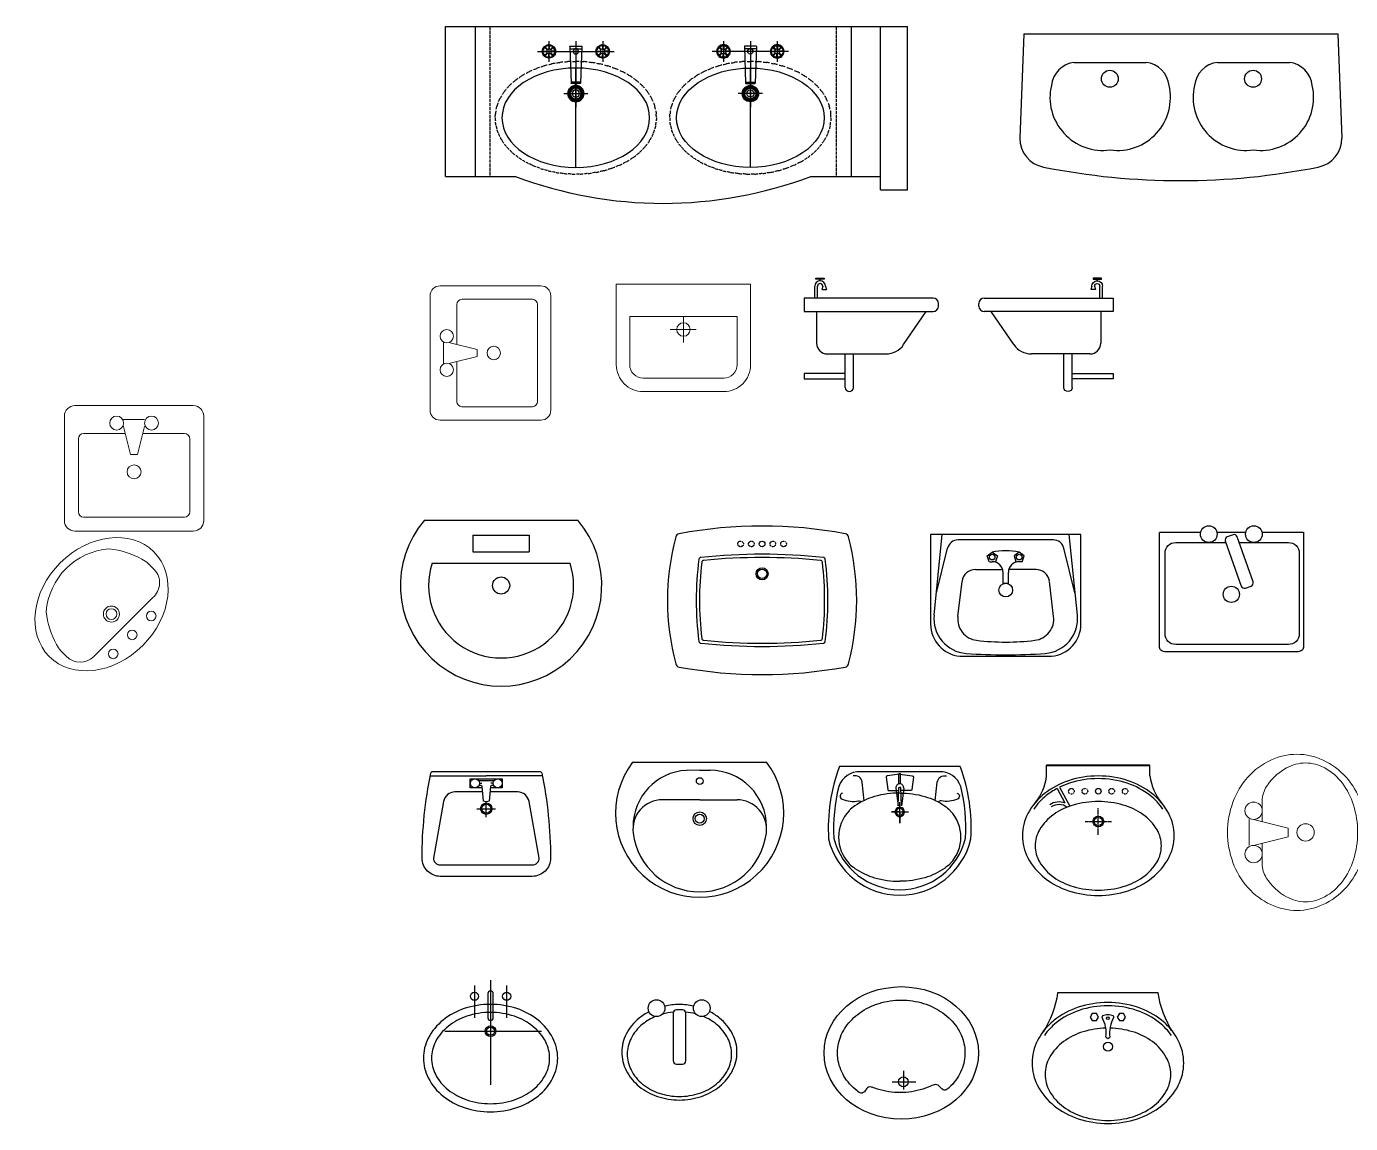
# Model space of a CAD drawing. Header units: inches. Extents: x 242965 to 445791, y 236206 to 423703.
# Drawn here: x 345996 to 350926, y 357863 to 361947 of the extents above; entities that cross this region are included whole.
import ezdxf

# ---------------------------------------------------------------- set-up
doc = ezdxf.new("R2010")
doc.units = ezdxf.units.IN
doc.header["$MEASUREMENT"] = 0
for name, pattern in [('ACAD_ISO02W100', [15, 12, -3]), ('ACAD_ISO03W100', [30, 12, -18]), ('CENTER2', [562.5, 375, -62.5, 62.5, -62.5]), ('CENTERX2', [4, 2.5, -0.5, 0.5, -0.5]), ('DASHEDX2', [1.5, 1, -0.5])]:
    doc.linetypes.add(name, pattern=pattern)
doc.layers.add('9', color=251, linetype='Continuous', lineweight=13)
doc.layers.add('NOI-THAT-WC', color=11, linetype='Continuous')
doc.layers.add('THIET-BI', color=21, linetype='Continuous')
doc.styles.add('ATT', font='txt')

# ---------------------------------------------------------------- blocks, each defined once
blk = doc.blocks.new('A$C0E3D64E9')
at = {"layer": 'THIET-BI'}
for p, q in [((296.5, 179.7), (296.5, 110.8)), ((254.2, 138.9), (341.5, 138.9))]:
    blk.add_line(p, q, dxfattribs=at)
blk.add_circle((295.1, 138.9), 18.3, dxfattribs=at)
blk.add_ellipse((287.5, 246.6), major_axis=(-287.5, 0), ratio=0.85782, dxfattribs=at)
blk.add_open_spline([(50, 246.6), (50, 239.2), (50.5, 231.9), (53, 213.6), (55.7, 202.6), (63.2, 181.2), (68.1, 170.7), (80.1, 150.4), (87.2, 140.6), (103.5, 122), (112.7, 113.2), (132.9, 97.1), (143.9, 89.7), (163.9, 125.5), (176.4, 119.8), (202.6, 110.4), (216.2, 106.6), (244.1, 101.3), (258.3, 99.6), (287, 98.5), (301.4, 99), (329.8, 102.2), (343.8, 104.9), (371, 112.2), (384.2, 116.9), (409.2, 128.2), (421, 134.7), (446.7, 100.5), (456.9, 108.6), (475.2, 125.9), (483.5, 135.3), (497.7, 154.7), (503.8, 164.9), (513.7, 185.9), (517.5, 196.6), (522.8, 218.4), (524.4, 229.4), (525.2, 251.5), (524.5, 262.5), (520.9, 284.3), (518, 295), (510, 315.9), (504.9, 326.2), (492.6, 346), (485.4, 355.5), (469, 373.6), (459.8, 382.1), (439.7, 397.7), (428.7, 404.9), (405.4, 417.5), (393, 423), (367.2, 432.1), (353.8, 435.7), (326.3, 440.9), (312.3, 442.5), (284.1, 443.5), (270, 443), (242.1, 439.9), (228.3, 437.3), (201.5, 430.2), (188.6, 425.6), (163.9, 414.7), (152.2, 408.4), (130.3, 394.2), (120.2, 386.4), (101.8, 369.5), (93.6, 360.4), (79.2, 341.4), (73, 331.5), (62.8, 311), (58.8, 300.5), (52.9, 279.2), (51.1, 268.4), (50.1, 253.9), (50, 250.3), (50, 246.6)], degree=3, knots=[0, 0, 0, 0, 0.117177, 0.117177, 0.293162, 0.293162, 0.469147, 0.469147, 0.645131, 0.645131, 0.821116, 0.821116, 0.997101, 0.997101, 1.173085, 1.173085, 1.34907, 1.34907, 1.525055, 1.525055, 1.701039, 1.701039, 1.877024, 1.877024, 2.053009, 2.053009, 2.228993, 2.228993, 2.404978, 2.404978, 2.580963, 2.580963, 2.756947, 2.756947, 2.932932, 2.932932, 3.108917, 3.108917, 3.284901, 3.284901, 3.457839, 3.457839, 3.630776, 3.630776, 3.803714, 3.803714, 3.976651, 3.976651, 4.149589, 4.149589, 4.322526, 4.322526, 4.495463, 4.495463, 4.668401, 4.668401, 4.841338, 4.841338, 5.014276, 5.014276, 5.187213, 5.187213, 5.36015, 5.36015, 5.533088, 5.533088, 5.706025, 5.706025, 5.878963, 5.878963, 6.0519, 6.0519, 6.224838, 6.224838, 6.283185, 6.283185, 6.283185, 6.283185], dxfattribs=at)
blk = doc.blocks.new('L548')
at = {"layer": 'NOI-THAT-WC'}
h = blk.add_hatch(color=256, dxfattribs=at)
h.dxf.hatch_style = 1
h.paths.add_polyline_path([(-30.5, -177, 1), (30.5, -177, 1)])
h.paths.add_polyline_path([(20.5, -177, -1), (-20.5, -177, -1)], flags=16)
h.paths.add_polyline_path([(13.5, -177, -1), (-13.5, -177, -1)], flags=0)
for p, q in [((-102.1, 3.9), (-100.8, -11)), ((-97.9, 3.9), (-99.2, -11)), ((20.4, 0), (-20.4, 0)), ((97.9, 3.9), (99.2, -11)), ((102.1, 3.9), (100.8, -11)), ((-123.9, -17.9), (-109, -19.2)), ((-123.9, -22.1), (-109, -20.8)), ((-118.4, -4.6), (-106.9, -14.2)), ((-118.4, -35.4), (-106.9, -25.8)), ((-115.4, -1.6), (-105.8, -13.1)), ((-115.4, -38.4), (-105.8, -26.9)), ((-102.1, -43.9), (-100.8, -29)), ((-97.9, -43.9), (-99.2, -29)), ((-84.6, -1.6), (-94.2, -13.1)), ((-84.6, -38.4), (-94.2, -26.9)), ((-81.6, -4.6), (-93.1, -14.2)), ((-81.6, -35.4), (-93.1, -25.8)), ((-76.1, -17.9), (-91, -19.2)), ((-76.1, -22.1), (-91, -20.8)), ((-22.4, -2.1), (-17.7, -138.1)), ((22.2, -10), (-22.2, -10)), ((22.4, -2.1), (17.7, -138.1)), ((76.1, -17.9), (91, -19.2)), ((76.1, -22.1), (91, -20.8)), ((81.6, -4.6), (93.1, -14.2)), ((81.6, -35.4), (93.1, -25.8)), ((84.6, -1.6), (94.2, -13.1)), ((84.6, -38.4), (94.2, -26.9)), ((97.9, -43.9), (99.2, -29)), ((102.1, -43.9), (100.8, -29)), ((115.4, -1.6), (105.8, -13.1)), ((115.4, -38.4), (105.8, -26.9)), ((118.4, -4.6), (106.9, -14.2)), ((118.4, -35.4), (106.9, -25.8)), ((123.9, -17.9), (109, -19.2)), ((123.9, -22.1), (109, -20.8)), ((0, -452), (0, -82)), ((-17.8, -135), (17.8, -135)), ((-15.7, -140), (15.7, -140))]:
    blk.add_line(p, q, dxfattribs=at)
at = {"layer": 'NOI-THAT-WC', "linetype": 'CENTER2'}
for p, q in [((-100, 17.9), (-100, -58.8)), ((0, 17.9), (0, -228.1)), ((100, 17.9), (100, -58.8)), ((142.4, -20), (-142.6, -20)), ((44.8, -177), (-44.8, -177))]:
    blk.add_line(p, q, dxfattribs=at)
at = {"layer": 'NOI-THAT-WC'}
for centre, radius in [((-100, -20), 9.02), ((0, -20), 10), ((100, -20), 9.02), ((0, -177), 30.5), ((0, -177), 20.5), ((0, -177), 13.5)]:
    blk.add_circle(centre, radius, dxfattribs=at)
for centre, radius, start, end in [((-100, -20), 25, 92.612, 132.388), ((-115.9, 18.4), 20, 271.3157, 313.6843), ((-101.1, 4), 1, 92.612, 185), ((-100, -20), 25, 90, 92.612), ((-100, -20), 25, 87.388, 90), ((-100, -20), 25, 47.612, 87.388), ((-98.9, 4), 1, 355, 87.388), ((-84.1, 18.4), 20, 226.3157, 268.6843), ((-20.4, -2), 2, 90, 181.9749), ((20.4, -2), 2, 358.0251, 90), ((100, -20), 25, 92.612, 132.388), ((84.1, 18.4), 20, 271.3157, 313.6843), ((98.9, 4), 1, 92.612, 185), ((100, -20), 25, 90, 92.612), ((100, -20), 25, 87.388, 90), ((101.1, 4), 1, 355, 87.388), ((100, -20), 25, 47.612, 87.388), ((115.9, 18.4), 20, 226.3157, 268.6843), ((-100, -20), 25, 137.612, 177.388), ((-124, -18.9), 1, 85, 177.388), ((-100, -20), 25, 177.388, 180), ((-100, -20), 25, 180, 182.612), ((-100, -20), 25, 182.612, 222.388), ((-124, -21.1), 1, 182.612, 275), ((-138.4, -4.1), 20, 316.3157, 358.6843), ((-138.4, -35.9), 20, 1.3157, 43.6843), ((-117.7, -3.8), 1, 137.612, 230), ((-117.7, -36.2), 1, 130, 222.388), ((-100, -20), 25, 135, 137.612), ((-100, -20), 25, 222.388, 225), ((-100, -20), 25, 132.388, 135), ((-100, -20), 25, 225, 227.612), ((-116.2, -2.3), 1, 40, 132.388), ((-116.2, -37.7), 1, 227.612, 320), ((-100, -20), 25, 227.612, 267.388), ((-115.9, -58.4), 20, 46.3157, 88.6843), ((-101.1, -44), 1, 175, 267.388), ((-100, -20), 25, 267.388, 270), ((-100, -20), 25, 270, 272.612), ((-100, -20), 25, 272.612, 312.388), ((-98.9, -44), 1, 272.612, 5), ((-84.1, -58.4), 20, 91.3157, 133.6843), ((-83.8, -2.3), 1, 47.612, 140), ((-83.8, -37.7), 1, 220, 312.388), ((-100, -20), 25, 45, 47.612), ((-100, -20), 25, 312.388, 315), ((-100, -20), 25, 42.388, 45), ((-100, -20), 25, 315, 317.612), ((-82.3, -3.8), 1, 310, 42.388), ((-61.6, -4.1), 20, 181.3157, 223.6843), ((-61.6, -35.9), 20, 136.3157, 178.6843), ((-82.3, -36.2), 1, 317.612, 50), ((-100, -20), 25, 2.612, 42.388), ((-100, -20), 25, 317.612, 357.388), ((-76, -18.9), 1, 2.612, 95), ((-76, -21.1), 1, 265, 357.388), ((-100, -20), 25, 0, 2.612), ((-100, -20), 25, 357.388, 0), ((100, -20), 25, 137.612, 177.388), ((76, -18.9), 1, 85, 177.388), ((100, -20), 25, 177.388, 180), ((100, -20), 25, 180, 182.612), ((76, -21.1), 1, 182.612, 275), ((100, -20), 25, 182.612, 222.388), ((61.6, -4.1), 20, 316.3157, 358.6843), ((61.6, -35.9), 20, 1.3157, 43.6843), ((82.3, -3.8), 1, 137.612, 230), ((82.3, -36.2), 1, 130, 222.388), ((100, -20), 25, 135, 137.612), ((100, -20), 25, 222.388, 225), ((100, -20), 25, 132.388, 135), ((100, -20), 25, 225, 227.612), ((83.8, -2.3), 1, 40, 132.388), ((83.8, -37.7), 1, 227.612, 320), ((100, -20), 25, 227.612, 267.388), ((84.1, -58.4), 20, 46.3157, 88.6843), ((98.9, -44), 1, 175, 267.388), ((100, -20), 25, 267.388, 270), ((100, -20), 25, 270, 272.612), ((100, -20), 25, 272.612, 312.388), ((101.1, -44), 1, 272.612, 5), ((115.9, -58.4), 20, 91.3157, 133.6843), ((116.2, -2.3), 1, 47.612, 140), ((116.2, -37.7), 1, 220, 312.388), ((100, -20), 25, 45, 47.612), ((100, -20), 25, 312.388, 315), ((100, -20), 25, 42.388, 45), ((100, -20), 25, 315, 317.612), ((117.7, -3.8), 1, 310, 42.388), ((138.4, -4.1), 20, 181.3157, 223.6843), ((138.4, -35.9), 20, 136.3157, 178.6843), ((117.7, -36.2), 1, 317.612, 50), ((100, -20), 25, 2.612, 42.388), ((100, -20), 25, 317.612, 357.388), ((124, -18.9), 1, 2.612, 95), ((124, -21.1), 1, 265, 357.388), ((100, -20), 25, 0, 2.612), ((100, -20), 25, 357.388, 360), ((-15.7, -138), 2, 181.9749, 270), ((15.7, -138), 2, 270, 358.0251)]:
    blk.add_arc(centre, radius, start, end, dxfattribs=at)
at = {"layer": 'NOI-THAT-WC', "linetype": 'ACAD_ISO03W100'}
for centre, start, end in [((-75, -232), 90, 90.8828), ((75, -232), 89.1172, 90)]:
    blk.add_arc(centre, 200, start, end, dxfattribs=at)
at = {"layer": 'NOI-THAT-WC'}
blk.add_ellipse((0, -267), major_axis=(275, 0), ratio=0.672727, dxfattribs=at)
at = {"layer": 'NOI-THAT-WC', "linetype": 'ACAD_ISO03W100'}
blk.add_open_spline([(300, -267), (300, -260.3), (299.5, -253.5), (297.4, -237.8), (295.3, -228.7), (289.6, -211), (285.9, -202.4), (277.1, -185.6), (272, -177.4), (260.4, -161.7), (253.9, -154.2), (239.8, -139.9), (232.1, -133.1), (210.2, -116), (195, -106.3), (162.4, -89.5), (144.9, -82.3), (108.2, -70.5), (89.1, -65.9), (49.9, -59.4), (29.9, -57.6), (-10.3, -56.7), (-30.5, -57.6), (-70.1, -62.3), (-89.7, -66), (-127.3, -76.1), (-145.4, -82.5), (-179.5, -97.7), (-195.5, -106.6), (-224.7, -126.6), (-238, -137.7), (-258, -158.7), (-265.5, -168.1), (-278.5, -187.7), (-284, -198), (-291.9, -217.3), (-294.7, -226.3), (-298.6, -244.4), (-299.7, -253.6), (-300.2, -272.1), (-299.6, -281.3), (-296.7, -299.6), (-294.4, -308.6), (-288.2, -326.3), (-284.4, -335), (-275.1, -351.8), (-269.8, -359.9), (-257.7, -375.4), (-251, -382.9), (-230.1, -403.3), (-214.4, -415.3), (-179.8, -436.3), (-160.8, -445.3), (-124, -458.9), (-106.5, -463.9), (-70.4, -471.6), (-51.9, -474.3), (-14.5, -477.2), (4.4, -477.4), (41.9, -475.4), (60.6, -473.1), (96.9, -466.3), (114.7, -461.7), (148.7, -450.2), (164.9, -443.3), (195.3, -427.4), (209.5, -418.4), (235.4, -398.5), (247, -387.6), (264.6, -367.1), (271.3, -357.8), (282.8, -338.4), (287.5, -328.3), (294.8, -307.7), (297.4, -297.1), (299.6, -279.9), (300, -273.5), (300, -267)], degree=3, knots=[0, 0, 0, 0, 0.090826, 0.090826, 0.21471, 0.21471, 0.338595, 0.338595, 0.46248, 0.46248, 0.586364, 0.586364, 0.710249, 0.710249, 0.916994, 0.916994, 1.123739, 1.123739, 1.330484, 1.330484, 1.537229, 1.537229, 1.743974, 1.743974, 1.950719, 1.950719, 2.157464, 2.157464, 2.364209, 2.364209, 2.570954, 2.570954, 2.722365, 2.722365, 2.873775, 2.873775, 2.998351, 2.998351, 3.122926, 3.122926, 3.247502, 3.247502, 3.372077, 3.372077, 3.496653, 3.496653, 3.621228, 3.621228, 3.745803, 3.745803, 3.97867, 3.97867, 4.211537, 4.211537, 4.404978, 4.404978, 4.598418, 4.598418, 4.791859, 4.791859, 4.9853, 4.9853, 5.17874, 5.17874, 5.372181, 5.372181, 5.565622, 5.565622, 5.759062, 5.759062, 5.904694, 5.904694, 6.050326, 6.050326, 6.195957, 6.195957, 6.283185, 6.283185, 6.283185, 6.283185], dxfattribs=at)
blk = doc.blocks.new('A$C00F27812')
at = {"layer": 'THIET-BI'}
for p, q in [((110, 658.5), (110, 100)), ((1510, 658.5), (1510, 100)), ((1620, 50), (1620, 658.5)), ((1720, 50), (1720, 658.5)), ((0, 100), (260, 100)), ((1360, 100), (1620, 100)), ((1620, 50), (1720, 50))]:
    blk.add_line(p, q, dxfattribs=at)
at = {"layer": 'THIET-BI', "linetype": 'ACAD_ISO02W100'}
for p, q in [((165, 658.5), (165, 100)), ((1455, 658.5), (1455, 100))]:
    blk.add_line(p, q, dxfattribs=at)
at = {"layer": 'THIET-BI'}
blk.add_lwpolyline([(0, 100), (0, 658.5), (1720, 658.5)], dxfattribs=at)
blk.add_arc((810, 1562.5), 1562.5, 249.3903, 290.6097, dxfattribs=at)
at = {"layer": 'THIET-BI', "linetype": 'ACAD_ISO03W100'}
for points in [[(785, 318.7), (785, 325.5), (784.5, 332.2), (782.4, 348), (780.3, 357), (774.6, 374.7), (770.9, 383.4), (762.1, 400.2), (757, 408.3), (745.4, 424), (738.9, 431.5), (724.8, 445.8), (717.1, 452.6), (695.2, 469.8), (680, 479.4), (647.4, 496.2), (629.9, 503.4), (593.2, 515.3), (574.1, 519.9), (534.9, 526.3), (514.9, 528.2), (474.7, 529.1), (454.5, 528.1), (414.9, 523.5), (395.3, 519.7), (357.7, 509.6), (339.6, 503.2), (305.5, 488), (289.5, 479.1), (260.3, 459.1), (247, 448), (227, 427.1), (219.5, 417.7), (206.5, 398), (201, 387.7), (193.1, 368.4), (190.3, 359.5), (186.4, 341.3), (185.3, 332.1), (184.8, 313.7), (185.4, 304.4), (188.3, 286.1), (190.6, 277.1), (196.8, 259.4), (200.6, 250.7), (209.9, 234), (215.2, 225.9), (227.3, 210.3), (234, 202.8), (254.9, 182.5), (270.6, 170.5), (305.2, 149.4), (324.2, 140.4), (361, 126.8), (378.5, 121.8), (414.6, 114.1), (433.1, 111.4), (470.5, 108.6), (489.4, 108.3), (526.9, 110.4), (545.6, 112.6), (581.9, 119.4), (599.7, 124.1), (633.7, 135.6), (649.9, 142.5), (680.3, 158.3), (694.5, 167.3), (720.4, 187.2), (732, 198.1), (749.6, 218.7), (756.3, 228), (767.8, 247.3), (772.5, 257.4), (779.8, 278.1), (782.4, 288.7), (784.6, 305.8), (785, 312.3), (785, 318.7)], [(835, 318.7), (835, 325.5), (835.5, 332.2), (837.6, 348), (839.7, 357), (845.4, 374.7), (849.1, 383.4), (857.9, 400.2), (863, 408.3), (874.6, 424), (881.1, 431.5), (895.2, 445.8), (902.9, 452.6), (924.8, 469.8), (940, 479.4), (972.6, 496.2), (990.1, 503.4), (1026.8, 515.3), (1045.9, 519.9), (1085.1, 526.3), (1105.1, 528.2), (1145.3, 529.1), (1165.5, 528.1), (1205.1, 523.5), (1224.7, 519.7), (1262.3, 509.6), (1280.4, 503.2), (1314.5, 488), (1330.5, 479.1), (1359.7, 459.1), (1373, 448), (1393, 427.1), (1400.5, 417.7), (1413.5, 398), (1419, 387.7), (1426.9, 368.4), (1429.7, 359.5), (1433.6, 341.3), (1434.7, 332.1), (1435.2, 313.7), (1434.6, 304.4), (1431.7, 286.1), (1429.4, 277.1), (1423.2, 259.4), (1419.4, 250.7), (1410.1, 234), (1404.8, 225.9), (1392.7, 210.3), (1386, 202.8), (1365.1, 182.5), (1349.4, 170.5), (1314.8, 149.4), (1295.8, 140.4), (1259, 126.8), (1241.5, 121.8), (1205.4, 114.1), (1186.9, 111.4), (1149.5, 108.6), (1130.6, 108.3), (1093.1, 110.4), (1074.4, 112.6), (1038.1, 119.4), (1020.3, 124.1), (986.3, 135.6), (970.1, 142.5), (939.7, 158.3), (925.5, 167.3), (899.6, 187.2), (888, 198.1), (870.4, 218.7), (863.7, 228), (852.2, 247.3), (847.5, 257.4), (840.2, 278.1), (837.6, 288.7), (835.4, 305.8), (835, 312.3), (835, 318.7)]]:
    blk.add_open_spline(points, degree=3, knots=[0, 0, 0, 0, 0.090826, 0.090826, 0.21471, 0.21471, 0.338595, 0.338595, 0.46248, 0.46248, 0.586364, 0.586364, 0.710249, 0.710249, 0.916994, 0.916994, 1.123739, 1.123739, 1.330484, 1.330484, 1.537229, 1.537229, 1.743974, 1.743974, 1.950719, 1.950719, 2.157464, 2.157464, 2.364209, 2.364209, 2.570954, 2.570954, 2.722365, 2.722365, 2.873775, 2.873775, 2.998351, 2.998351, 3.122926, 3.122926, 3.247502, 3.247502, 3.372077, 3.372077, 3.496653, 3.496653, 3.621228, 3.621228, 3.745803, 3.745803, 3.97867, 3.97867, 4.211537, 4.211537, 4.404978, 4.404978, 4.598418, 4.598418, 4.791859, 4.791859, 4.9853, 4.9853, 5.17874, 5.17874, 5.372181, 5.372181, 5.565622, 5.565622, 5.759062, 5.759062, 5.904694, 5.904694, 6.050326, 6.050326, 6.195957, 6.195957, 6.283185, 6.283185, 6.283185, 6.283185], dxfattribs=at)
at = {"layer": 'THIET-BI', "xscale": -1}
blk.add_blockref('L548', (485, 585.7), dxfattribs=at)
at = {"layer": 'THIET-BI'}
blk.add_blockref('L548', (1135, 585.7), dxfattribs=at)
blk = doc.blocks.new('A$C0BF10A01')
at = {"layer": 'THIET-BI'}
for p, q in [((251.6, 399), (259.8, 332.2)), ((259.8, 332.2), (262.8, 401.5)), ((262.8, 401.5), (267.4, 401.5)), ((269.6, 401.5), (265, 401.5)), ((272.6, 332.2), (269.6, 401.5)), ((280.8, 399), (272.6, 332.2)), ((265.9, 268.3), (265.9, 345.8)), ((265.9, 310.1), (234.9, 310.1)), ((234.9, 310.1), (298.5, 310.1)), ((265.9, 269.8), (265.9, 342.7)), ((265.9, 310.1), (265.9, 269.8)), ((265.9, 310.1), (265.9, 268.3))]:
    blk.add_line(p, q, dxfattribs=at)
blk.add_lwpolyline([(531.2, 209.3, 0.104931), (491.2, 479.2), (41.2, 479.2, 0.104931), (1.2, 209.3, 0.789862)], format="xyb", close=True, dxfattribs=at)
for points in [[(134, 351), (126.2, 420.8, 0.459808), (92.1, 444, 0.64626)], [(421.2, 459.2), (111.2, 459.2, 0.098754)], [(266.1, 450.8), (219.9, 444.9, 0.368294), (215, 439.5), (221.4, 392.9, 0.407548), (225.8, 389.4), (261.2, 389.4)], [(263, 414.1), (263, 450.4, -0.489286), (266.5, 453.1, -0.411473)], [(269.3, 414.1), (269.3, 450.4, 0.489286), (265.9, 453.1, 0.411473)], [(266.3, 450.8), (312.4, 444.9, -0.368294), (317.4, 439.5), (311, 392.9, -0.407548), (306.6, 389.4), (271.2, 389.4)], [(398.4, 351), (406.1, 420.8, -0.459808), (440.3, 444, -0.64626)], [(39, 404.7, 0.07626), (21, 212.3, 0.784399), (511.3, 212.3, 0.098754)], [(511.3, 212.3, 0.07626), (493.4, 404.7)], [(53.3, 380.4, 0.714157), (51.7, 357.2, 0.14855), (112.3, 351, -0.307941), (123.1, 346.3, 0.108948)], [(266.2, 380.4, 0.000185), (265.9, 380.4, 0.070372), (172.4, 367.2, 0.082088), (99.1, 332.3, 0.036954), (78.1, 315.2, 0.134876)], [(266.2, 380.4, -0.000185), (266.4, 380.4, -0.070372), (360, 367.2, -0.082088), (433.3, 332.3, -0.036954), (454.3, 315.2, -0.134876)], [(479.1, 380.4, -0.714157), (480.6, 357.2, -0.14855), (420.1, 351, 0.307941), (409.2, 346.3, -0.108948)], [(78.1, 116.8, 0.036954), (99.1, 99.8, 0.082088), (172.4, 64.8, 0.070372), (265.9, 51.6, 0.070372)], [(453.8, 116.8, -0.036954), (432.8, 99.8, -0.082088), (359.5, 64.8, -0.070372), (265.9, 51.6, -0.070372)], [(266.2, 18.5, 0.075833), (266.2, 18.5)], [(266.2, 18.5, 0.070137), (266.2, 18.5)]]:
    blk.add_lwpolyline(points, format="xyb", dxfattribs=at)
for centre, radius, start, end in [((115.2, 378.8), 80.5, 87.1146, 161.2288), ((417.1, 378.8), 80.5, 18.7712, 92.8854), ((266.1, 400.2), 14.5, 89.6316, 184.8469), ((266.3, 400.2), 14.5, 355.1531, 90.3684), ((180.6, 216), 142, 136.1902, 223.8098), ((265.9, 310.1), 17.3, 89.177, 270.823), ((265.9, 310.1), 12.8, 88.8848, 271.1152), ((266.4, 310.1), 17.3, 269.177, 90.823), ((266.4, 310.1), 12.8, 268.8848, 91.1152), ((351.8, 216), 142, 316.1902, 43.8098)]:
    blk.add_arc(centre, radius, start, end, dxfattribs=at)
blk = doc.blocks.new('A$C5FEB5874')
at = {"layer": 'THIET-BI'}
for p, q in [((58.3, 412.5), (58.3, 418.9)), ((59.6, 412.5), (59.6, 418.9)), ((0, 348), (0, 298)), ((480, 348), (0, 348)), ((39, 348), (39, 392.5)), ((49.3, 348), (49.3, 392.5)), ((68.6, 392.5), (65.2, 380.2)), ((65.2, 380.2), (82.4, 380.2)), ((79, 392.5), (82.4, 380.2)), ((0, 298), (480, 298)), ((46.1, 298), (46.1, 180)), ((370, 174.8), (454.4, 298)), ((500, 318), (500, 328)), ((86.1, 140), (304, 140)), ((152.8, 15), (152.8, 140)), ((182.8, 15), (182.8, 140)), ((0, 66.8), (0, 46.8)), ((152.8, 66.8), (0, 66.8)), ((0, 46.8), (152.8, 46.8))]:
    blk.add_line(p, q, dxfattribs=at)
for points in [[(79, 392.5, 1), (39, 392.5, 1)], [(68.6, 392.5, 1), (49.3, 392.5, 1)], [(152.8, 15, 1), (182.8, 15, 1)]]:
    blk.add_lwpolyline(points, format="xyb", dxfattribs=at)
blk.add_lwpolyline([(43.4, 418.9), (43.4, 422.3), (73.7, 422.3), (73.7, 418.9)], close=True, dxfattribs=at)
for centre, radius, start, end in [((480, 328), 20, 0, 90), ((480, 318), 20, 270, 0), ((86.1, 180), 40, 180, 270), ((304, 220), 80, 270, 325.5816)]:
    blk.add_arc(centre, radius, start, end, dxfattribs=at)
blk = doc.blocks.new('A$C2156202F')
at = {"layer": 'THIET-BI', "linetype": 'DASHEDX2'}
for centre in [(272.5, 486.5), (312.5, 486.5), (392.5, 486.5), (432.5, 486.5)]:
    blk.add_circle(centre, 10.5, dxfattribs=at)
at = {"layer": 'THIET-BI'}
for centre, radius in [((352.5, 486.5), 10.5), ((352.5, 375.2), 22.5), ((352.5, 375.2), 17.5)]:
    blk.add_circle(centre, radius, dxfattribs=at)
for centre, radius, start, end in [((352.5, -1154.2), 1707.1, 79.5624, 100.4376), ((919.7, 276.4), 919.7, 165.1203, 194.8797), ((44.7, 510.7), 14, 96.2131, 172.3131), ((660.2, 510.7), 14, 7.6869, 83.7869), ((-214.8, 276.4), 919.7, 345.1203, 14.8797), ((352.5, -1769), 2217, 84.0922, 95.9078), ((1317.6, 276.4), 1210.2, 172.7436, 187.2564), ((125.1, 428.3), 8, 95.9078, 172.7436), ((1317.6, 276.4), 1198.2, 173.2023, 186.7977), ((135.8, 417.3), 8, 95.6587, 173.2023), ((352.5, -1769), 2205, 84.3413, 95.6587), ((569.1, 417.3), 8, 6.7977, 84.3413), ((-612.7, 276.4), 1198.2, 353.2023, 6.7977), ((579.8, 428.3), 8, 7.2564, 84.0922), ((-612.7, 276.4), 1210.2, 352.7436, 7.2564), ((125.1, 124.6), 8, 187.2564, 264.0922), ((352.5, 2321.9), 2217, 264.0922, 275.9078), ((135.8, 135.6), 8, 186.7977, 264.3413), ((352.5, 2321.9), 2205, 264.3413, 275.6587), ((569.1, 135.6), 8, 275.6587, 353.2023), ((579.8, 124.6), 8, 275.9078, 352.7436), ((44.7, 42.1), 14, 187.6869, 263.7869), ((352.5, 1707.1), 1707.1, 259.5624, 280.4376), ((660.2, 42.1), 14, 276.2131, 352.3131)]:
    blk.add_arc(centre, radius, start, end, dxfattribs=at)
blk = doc.blocks.new('A$C27A902C1')
at = {"layer": 'THIET-BI'}
for p, q in [((89.1, 617.7), (660.9, 617.7)), ((270, 562.2), (270, 499.8)), ((270, 562.2), (480, 562.2)), ((480, 562.2), (480, 499.8)), ((270, 499.8), (480, 499.8)), ((118.1, 458.2), (631.8, 458.2))]:
    blk.add_line(p, q, dxfattribs=at)
blk.add_circle((375, 375), 31.9, dxfattribs=at)
for radius, start, end in [(375, 139.6756, 40.3244), (270, 162.0522, 17.9478)]:
    blk.add_arc((375, 375), radius, start, end, dxfattribs=at)
blk = doc.blocks.new('A$C3DC4015E')
at = {"layer": 'THIET-BI', "flags": 128}
for points in [[(190, 470), (190, 350)], [(250, 490), (250, 100)], [(310, 470), (310, 350)], [(80, 300), (440, 300)]]:
    blk.add_lwpolyline(points, dxfattribs=at)
blk.add_lwpolyline([(240, 440), (240, 350, 1), (260, 350), (260, 440, 1), (240, 440, 1)], format="xyb", dxfattribs=at)
for points in [[(0, 200, 0.120011), (18.1, 125.8, 0.104957), (73.2, 58.6, 0.088923), (152, 15.8, 0.080167), (250, 0, 0.080167), (348, 15.8, 0.088923), (426.8, 58.6, 0.104957), (481.9, 125.8, 0.120011), (500, 200, 0.120011), (481.9, 274.2, 0.104957), (426.8, 341.4, 0.088923), (348, 384.2, 0.080167), (250, 400, 0.080167), (152, 384.2, 0.088923), (73.2, 341.4, 0.104957), (18.1, 274.2, 0.120011)], [(30, 200, 0.120011), (44.7, 139.6, 0.104957), (92, 82, 0.088923), (161.4, 44.3, 0.080167), (250, 30, 0.080167), (338.6, 44.3, 0.088923), (408, 82, 0.104957), (455.3, 139.6, 0.120011), (470, 200, 0.120011), (455.3, 260.4, 0.104957), (408, 318, 0.088923), (338.6, 355.7, 0.080167), (250, 370, 0.080167), (161.4, 355.7, 0.088923), (92, 318, 0.104957), (44.7, 260.4, 0.120011)]]:
    blk.add_lwpolyline(points, format="xyb", close=True, dxfattribs=at)
at = {"layer": 'THIET-BI'}
for centre, radius in [((190, 430), 15), ((310, 430), 15), ((250, 300), 20), ((250, 300), 15)]:
    blk.add_circle(centre, radius, dxfattribs=at)
blk = doc.blocks.new('A$C3E363AFF')
at = {"layer": 'THIET-BI'}
for p, q in [((191.2, 324.1), (191.2, 145.6)), ((226, 336.1), (203.2, 336.1)), ((238, 145.6), (238, 324.1)), ((203.2, 133.6), (226, 133.6))]:
    blk.add_line(p, q, dxfattribs=at)
for points in [[(213.2, 355.6, 0.0516), (159.7, 349.6, 0.089319)], [(267.4, 349.9, 0.052205), (213.2, 355.6, 0.055582)], [(101.1, 328.8, 0.049898), (64.7, 305, 0.104786), (16.4, 245.5, 0.119151), (0, 177.8, 0.119151), (16.4, 110.1, 0.104786), (64.7, 50.7, 0.089319), (132.7, 13.5, 0.079647), (214.4, 0, 0.079647), (296.2, 13.5, 0.089319), (364.1, 50.7, 0.104786), (412.5, 110.1, 0.119151), (428.9, 177.8, 0.119151), (412.5, 245.5, 0.104786), (364.1, 305, 0.051833), (326.2, 329.5, 0.08081)], [(125.1, 311, 0.070504), (77.3, 282.5, 0.104786), (34.2, 229.5, 0.119151), (20, 170.9, 0.119151), (34.2, 112.3, 0.104786), (77.3, 59.3, 0.089319), (139, 25.6, 0.079552), (214.4, 13.1, 0.079552), (289.9, 25.6, 0.089319), (351.6, 59.3, 0.104786), (394.7, 112.3, 0.119151), (408.9, 170.9, 0.119151), (394.7, 229.5, 0.104786), (351.6, 282.5, 0.07121), (303.2, 311.3, 0.055582)], [(191.4, 327.5, 0.041791), (151.7, 320.1, 0.089319)], [(274.7, 320.8, 0.039134), (237.5, 327.5, 0.080795)]]:
    blk.add_lwpolyline(points, format="xyb", dxfattribs=at)
for centre in [(129.4, 341.9), (297.6, 341.9)]:
    blk.add_circle(centre, 31.2, dxfattribs=at)
for centre, start, end in [((203.2, 324.1), 90, 180), ((226, 324.1), 0, 90), ((203.2, 145.6), 180, 270), ((226, 145.6), 270, 0)]:
    blk.add_arc(centre, 12, start, end, dxfattribs=at)
blk = doc.blocks.new('A$C125A6ECF')
at = {"layer": 'THIET-BI', "linetype": 'Continuous'}
for p, q in [((30.6, 374), (239.3, 374)), ((267.1, 355.3), (211.5, 355.3)), ((213.8, 346.8), (222.7, 346.8)), ((448, 374), (239.3, 374)), ((264.8, 346.8), (255.9, 346.8)), ((239.3, 221), (239.3, 277.9))]:
    blk.add_line(p, q, dxfattribs=at)
blk.add_lwpolyline([(445.9, 384.2, -0.0504), (478.6, 68.2, -0.414891), (410.6, 0), (239.3, 0), (68, 0, -0.414891), (0, 68.2, -0.0504), (32.7, 384.2, -0.355722), (41, 391), (437.6, 391, -0.355722)], format="xyb", close=True, dxfattribs=at)
for points in [[(224.4, 329.8), (179.8, 329.8), (179.8, 346.8), (179.8, 363.8), (239.3, 363.8), (298.8, 363.8), (298.8, 346.8), (298.8, 329.8), (254.2, 329.8)], [(204.5, 252.1), (239.3, 252.1), (274, 252.1)]]:
    blk.add_lwpolyline(points, dxfattribs=at)
for points in [[(225.9, 314.3), (122.3, 314.3, 0.366998), (80.3, 278.8), (42.5, 68.1, 0.414891), (68, 42.5), (239.3, 42.5), (410.6, 42.5, 0.414891), (436.1, 68.1), (398.3, 278.8, 0.366998), (356.3, 314.3), (252.7, 314.3)], [(267.1, 338.3), (258.9, 338.3, 0.385832), (254.7, 334.5), (249.4, 280.6, -0.270314), (229.2, 280.6), (223.9, 334.5, 0.385832), (219.7, 338.3), (211.5, 338.3)]]:
    blk.add_lwpolyline(points, format="xyb", dxfattribs=at)
for centre, radius in [((196.8, 346.8), 17), ((281.8, 346.8), 17), ((239.3, 252.1), 21.2), ((239.3, 252.1), 17)]:
    blk.add_circle(centre, radius, dxfattribs=at)
blk = doc.blocks.new('A$C38413E02')
at = {"layer": 'NOI-THAT-WC'}
for p, q in [((63.7, 502.6), (563.7, 502.6)), ((313.7, 472.6), (352.2, 472.6)), ((313.7, 362.6), (174.8, 362.6)), ((313.7, 362.6), (452.7, 362.6))]:
    blk.add_line(p, q, dxfattribs=at)
for points in [[(63.7, 502.6, 2.01467), (562.7, 502.6, 2.041241)], [(313.7, 472.6), (263.3, 472.3, 0.060426)]]:
    blk.add_lwpolyline(points, format="xyb", dxfattribs=at)
for centre, radius in [((313.7, 432.6), 12.5), ((313.7, 292.6), 25), ((313.7, 292.6), 16.5)]:
    blk.add_circle(centre, radius, dxfattribs=at)
for centre, radius, start, end in [((275.3, 262.6), 210, 93.2792, 180), ((352.2, 262.6), 210, 0, 90.0309), ((174.8, 252.6), 110, 90, 187.1399), ((452.7, 252.6), 110, 352.8601, 90), ((313.7, 270), 250, 187.1399, 270), ((313.7, 270), 250, 270, 352.8601)]:
    blk.add_arc(centre, radius, start, end, dxfattribs=at)
blk = doc.blocks.new('15PLAV06')
at = {"color": 0, "linetype": 'ByBlock'}
for p, q in [((16.5, 10), (1.5, 10)), ((0, 8.5), (0, -8.5)), ((4.75, 8), (15.25, 8)), ((18, -8.5), (18, 8.5)), ((4, 1.25), (4, 7.25)), ((16, 7.25), (16, -7.25)), ((2, -1.5), (2, 1.5)), ((7, 0.5), (3, 1.5)), ((7, -0.5), (7, 0.5)), ((3, -1.5), (7, -0.5)), ((4, -7.25), (4, -1.25)), ((15.25, -8), (4.75, -8)), ((1.5, -10), (16.5, -10))]:
    blk.add_line(p, q, dxfattribs=at)
for centre in [(2.5, 2.5), (9.5, 0), (2.5, -2.5)]:
    blk.add_circle(centre, 1, dxfattribs=at)
for centre, radius, start, end in [((1.5, 8.5), 1.5, 90, 180), ((16.5, 8.5), 1.5, 0, 90), ((4.75, 7.25), 0.75, 90, 180), ((15.25, 7.25), 0.75, 0, 90), ((4.75, -7.25), 0.75, 180, 270), ((15.25, -7.25), 0.75, 270, 0), ((1.5, -8.5), 1.5, 180, 270), ((16.5, -8.5), 1.5, 270, 0)]:
    blk.add_arc(centre, radius, start, end, dxfattribs=at)
at = {"color": 0, "linetype": 'ByBlock', "style": 'ATT'}
for tag, p, flags in [('ITEM', (0, -20), 3), ('ROOM_NUMBER', (0, -29), 1)]:
    blk.add_attdef(tag, p, '', height=6, dxfattribs=dict(at, flags=flags))
blk = doc.blocks.new('A$C5E394ABF')
for p, q in [((5, 5.586), (5, 3.651)), ((4.011, 4.619), (5.948, 4.619))]:
    blk.add_line(p, q)
for points in [[(2, 0), (8, 0, 0.414214), (10, 2), (10, 8), (0, 8), (0, 2, 0.414214)], [(2, 1), (8, 1, 0.414214), (9, 2), (9, 5.586), (1, 5.586), (1, 2, 0.414214)]]:
    blk.add_lwpolyline(points, format="xyb", close=True)
blk.add_circle((5, 4.619), 0.5)
blk = doc.blocks.new('A$C141617FA')
at = {"layer": 'THIET-BI'}
for p, q in [((0.3, 445.2), (153.6, 445.2)), ((214.4, 445.2), (321.8, 445.2))]:
    blk.add_line(p, q, dxfattribs=at)
for points in [[(382.6, 445.2), (537.3, 445.2), (537.3, 20, -0.414214), (517.3, 0), (20, 0, -0.414214), (0, 20), (0, 444.5)], [(297.3, 406.8), (481.1, 406.8, -0.414214), (521.1, 366.8), (521.1, 66.8, -0.414214), (481.1, 26.8), (61.1, 26.8, -0.414214), (21.1, 66.8), (21.1, 366.8, -0.414214), (61.1, 406.8), (245.8, 406.8)]]:
    blk.add_lwpolyline(points, format="xyb", dxfattribs=at)
blk.add_lwpolyline([(274.5, 435.4), (253, 427.9, 0.414214), (245.7, 412.5), (305.1, 244.2, 0.414214), (320.4, 236.8), (341.9, 244.4, 0.414214), (349.2, 259.7), (289.8, 428.1, 0.414214)], format="xyb", close=True, dxfattribs=at)
for centre, radius in [((184, 438), 31.2), ((352.2, 438), 31.2), ((268.1, 213.7), 30)]:
    blk.add_circle(centre, radius, dxfattribs=at)
blk = doc.blocks.new('TAM')
for p, q in [((-68.4, 12), (-49.4, 25.8)), ((-61.2, -10.4), (-68.4, 12)), ((-59.4, 6.8), (-61.2, 6.8)), ((-49.4, 25.8), (-30.4, 12)), ((-30.4, 12), (-37.6, -10.4)), ((50.6, 25.8), (31.6, 12)), ((31.6, 12), (38.8, -10.4)), ((69.6, 12), (50.6, 25.8)), ((60.6, 6.8), (62.4, 6.8)), ((62.4, -10.4), (69.6, 12)), ((-59.4, -10.4), (-49.4, -10.4)), ((62.4, -10.4), (50.6, -10.4)), ((-9.4, -60.4), (-9.4, -50.4)), ((-9.4, -90.4), (-9.4, -60.4)), ((-9.4, -90.4), (10.6, -90.4)), ((10.6, -60.4), (10.6, -50.4)), ((10.6, -90.4), (10.6, -60.4))]:
    blk.add_line(p, q)
for centre in [(-49.8, 6.8), (51, 6.8)]:
    blk.add_circle(centre, 10.4)
for centre, radius, start, end in [((0.6, -221.7), 252.5, 78.5788, 101.4212), ((-49.4, -50.4), 40, 0, 90), ((50.6, -50.4), 40, 90, 180)]:
    blk.add_arc(centre, radius, start, end)
blk = doc.blocks.new('A$C453163C9')
at = {"layer": 'THIET-BI'}
for p, q in [((13, 153), (43.4, 452.6)), ((547, 153), (516.6, 452.6)), ((22.6, 235.4), (63.6, 402.2)), ((457.6, 432.6), (102.4, 432.6)), ((537.4, 235.4), (496.4, 402.2)), ((167.1, 322.6), (264.7, 322.6)), ((392.9, 322.6), (293.6, 322.6)), ((101.6, 148.2), (117.4, 278.6)), ((458.4, 148.2), (442.6, 278.6))]:
    blk.add_line(p, q, dxfattribs=at)
blk.add_lwpolyline([(450.4, 0, 0.389072), (560, 119.6), (560, 452.6), (0, 452.6), (0, 119.6, 0.389072), (109.6, 0)], format="xyb", close=True, dxfattribs=at)
blk.add_circle((280, 245.8), 25.4, dxfattribs=at)
for centre, radius, start, end in [((102.4, 392.6), 40, 90, 166.1953), ((457.6, 392.6), 40, 13.8047, 90), ((167.1, 272.6), 50, 90, 173.078), ((392.9, 272.6), 50, 6.922, 90), ((142.3, 139.9), 130, 174.2113, 265.7094), ((181, 138.5), 80, 173.078, 263.1714), ((379, 138.5), 80, 276.8286, 6.922), ((417.7, 139.9), 130, 274.2906, 5.7887), ((280, 965.1), 912.5, 263.1714, 276.8286), ((280, 1974.8), 1970, 265.7094, 274.2906)]:
    blk.add_arc(centre, radius, start, end, dxfattribs=at)
blk.add_blockref('TAM', (279.2, 362), dxfattribs=at)
blk = doc.blocks.new('A$C17582F27')
at = {"layer": 'THIET-BI'}
blk.add_lwpolyline([(486.1, 95.3), (486.1, 469.7, -0.108782), (341.3, 524.2, 0.040733), (308.8, 544.6, 0.120346), (225.3, 565, 0.120346), (141.8, 544.6, 0.105021), (66, 482.3, 0.088769), (17.8, 393.3, 0.079925), (0, 282.5, 0.079925), (17.8, 171.7, 0.088769), (66, 82.7, 0.105021), (141.8, 20.4, 0.120346), (225.3, 0, 0.120346), (308.8, 20.4, 0.039138), (340.1, 39.9, -0.110408)], format="xyb", close=True, dxfattribs=at)
for points in [[(355.2, 290.1, 0.06787), (341.5, 374.7, 0.084764), (304.9, 447.7, 0.106345), (246.2, 499.8, 0.129035), (183.4, 516.3, 0.129035), (120.5, 499.8, 0.106345), (61.8, 447.7, 0.084764), (25.2, 374.7, 0.073999), (11.5, 282.3, 0.073999), (25.2, 189.9, 0.084764), (61.8, 116.9, 0.106345), (120.5, 64.9, 0.129035), (183.4, 48.4, 0.129035)], [(327.8, 45.8, 0.072809), (375.2, 90.2, 0.088769), (421.3, 175.5, 0.079925), (438.5, 282.5, 0.079925), (421.3, 389.5, 0.088769), (375.2, 474.8, 0.072809), (327.8, 519.2, 0.120346)], [(340.8, 40.4, 0.064693), (384.6, 82.7, 0.088769), (432.7, 171.7, 0.079925), (450.5, 282.5, 0.079925), (432.7, 393.3, 0.088769), (384.6, 482.3, 0.063842), (341.4, 524.1, 0.120346)], [(183.4, 48.4, 0.129035), (246.2, 64.9, 0.106345), (304.9, 116.9, 0.084764), (341.5, 189.9, 0.068152), (355.2, 274.9, 0.073999)]]:
    blk.add_lwpolyline(points, format="xyb", dxfattribs=at)
for points in [[(383.2, 341), (383.2, 325.5), (396.6, 317.7), (410.1, 325.5), (410.1, 341), (396.6, 348.8)], [(383.2, 239.9), (383.2, 224.3), (396.6, 216.5), (410.1, 224.3), (410.1, 239.9), (396.6, 247.6)]]:
    blk.add_lwpolyline(points, close=True, dxfattribs=at)
for centre, radius in [((286.5, 282.3), 16.9), ((392.6, 282.5), 4.89)]:
    blk.add_circle(centre, radius, dxfattribs=at)
for centre, radius, start, end in [((336.8, 405.8), 117.1, 262.5568, 299.5453), ((396.9, 300.2), 4.31, 21.4855, 123.0491), ((355.9, 281.5), 49.4, 1.1785, 24.8344), ((330.5, 278.7), 14, 129.2571, 164.3952), ((330.5, 286.3), 14, 195.6048, 230.7429), ((336.8, 159.2), 117.1, 60.4547, 97.4432), ((396.9, 264.8), 4.31, 236.9509, 338.5145), ((355.9, 283.5), 49.4, 335.1656, 358.8215)]:
    blk.add_arc(centre, radius, start, end, dxfattribs=at)
blk = doc.blocks.new('15PLAV04')
at = {"color": 0, "linetype": 'ByBlock'}
for p, q in [((4, 1.25), (4, 3.635323)), ((2.5, -1.5), (2.5, 1.5)), ((7, 0.5), (3, 1.5)), ((7, -0.5), (7, 0.5)), ((3, -1.5), (7, -0.5)), ((4, -3.628449), (4, -1.25))]:
    blk.add_line(p, q, dxfattribs=at)
blk.add_lwpolyline([(8, 9, 0.109452), (4.986152, 8.332258, 0.102376), (2.343146, 6.363961, 0.093737), (0.622313, 3.491319, 0.088426), (0, 0, 0.088426), (0.622313, -3.491319, 0.093737), (2.343146, -6.363961, 0.102376), (4.986152, -8.332258, 0.109452), (8, -9, 0.109452), (11.013848, -8.332258, 0.102376), (13.656854, -6.363961, 0.093737), (15.377687, -3.491319, 0.088426), (16, 0, 0.088426), (15.377687, 3.491319, 0.093737), (13.656854, 6.363961, 0.102376), (11.013848, 8.332258, 0.109452)], format="xyb", close=True, dxfattribs=at)
for centre in [(3, 2.5), (9, 0), (3, -2.5)]:
    blk.add_circle(centre, 1, dxfattribs=at)
for centre, radius, start, end in [((9, 3.446272), 4.553728, 90, 118.911201), ((9, 3.446272), 4.553728, 61.088799, 90), ((9.915843, 1.787992), 6.448105, 118.911201, 143.130102), ((8.084157, 1.787992), 6.448105, 36.869898, 61.088799), ((7, 3.635323), 3, 146.09549, 180), ((11.358035, 0.706347), 8.250845, 143.130102, 146.09549), ((6.641965, 0.706347), 8.250845, 17.257939, 36.869898), ((4.368267, 0), 10.631733, 0, 17.257939), ((4.368267, 0), 10.631733, 342.742061, 0), ((7, -3.628449), 3, 180, 212.259808), ((6.641965, -0.706347), 8.250845, 323.130102, 342.742061), ((9.915843, -1.787992), 6.448105, 212.259808, 241.088799), ((8.084157, -1.787992), 6.448105, 298.911201, 323.130102), ((9, -3.446272), 4.553728, 241.088799, 270), ((9, -3.446272), 4.553728, 270, 298.911201)]:
    blk.add_arc(centre, radius, start, end, dxfattribs=at)
at = {"color": 0, "linetype": 'ByBlock', "style": 'ATT'}
for tag, p, flags in [('ITEM', (0, -17.5), 3), ('ROOM_NUMBER', (0, -26.5), 1)]:
    blk.add_attdef(tag, p, '', height=6, dxfattribs=dict(at, flags=flags))
blk = doc.blocks.new('A$C430D11A0')
at = {"layer": 'THIET-BI', "linetype": 'Continuous'}
for p, q in [((90, 445), (90, 485)), ((475, 485), (90, 485)), ((475, 483), (90, 483)), ((475, 445), (475, 485)), ((129.4, 398.5), (158.2, 344.4)), ((138.3, 403), (176, 332.4))]:
    blk.add_line(p, q, dxfattribs=at)
at = {"layer": 'THIET-BI', "linetype": 'CENTERX2'}
for p, q in [((282.5, 226.2), (282.5, 324.8)), ((233.4, 275.5), (331.9, 275.5))]:
    blk.add_line(p, q, dxfattribs=at)
at = {"layer": 'THIET-BI', "linetype": 'Continuous'}
for points in [[(565, 222.5, 0.121635), (544.7, 304.8, 0.10526), (482.3, 379.8, 0.088175), (393.4, 427.4, 0.079002), (282.5, 445, 0.079002), (171.6, 427.4, 0.088175), (82.7, 379.8, 0.10526), (20.3, 304.8, 0.121635), (0, 222.5, 0.121635), (20.3, 140.2, 0.10526), (82.7, 65.2, 0.088175), (171.6, 17.6, 0.079002), (282.5, 0, 0.079002), (393.4, 17.6, 0.088175), (482.3, 65.2, 0.10526), (544.7, 140.2, 0.121635)], [(517.5, 185, 0.134042), (501.2, 244.9, 0.106817), (448.7, 301.7, 0.082468), (375.6, 336.7, 0.070874), (282.5, 350, 0.070874), (189.4, 336.7, 0.082468), (116.3, 301.7, 0.106817), (63.8, 244.9, 0.134042), (47.5, 185, 0.134042), (63.8, 125.1, 0.106817), (116.3, 68.3, 0.082468), (189.4, 33.3, 0.070874), (282.5, 20, 0.070874), (375.6, 33.3, 0.082468), (448.7, 68.3, 0.106817), (501.2, 125.1, 0.134042)]]:
    blk.add_lwpolyline(points, format="xyb", close=True, dxfattribs=at)
for points in [[(129.4, 398.5, 0.043566), (88.9, 372, 0.07708), (42.1, 321.6, 0.041486)], [(522.9, 321.6, 0.07708), (476.1, 372, 0.088175), (390.3, 417.9, 0.079002), (282.5, 435, 0.079002), (174.7, 417.9, 0.035427), (138.3, 403, 0.07708)]]:
    blk.add_lwpolyline(points, format="xyb", dxfattribs=at)
at = {"layer": 'THIET-BI', "linetype": 'DASHEDX2'}
for centre in [(182.5, 388.2), (232.5, 388.2), (332.5, 388.2), (382.5, 388.2)]:
    blk.add_circle(centre, 10.5, dxfattribs=at)
at = {"layer": 'THIET-BI', "linetype": 'Continuous'}
for centre, radius in [((282.5, 388.2), 10.5), ((282.5, 275.5), 20), ((282.5, 275.5), 15)]:
    blk.add_circle(centre, radius, dxfattribs=at)
for centre, radius, start, end in [((-103.8, 468.9), 195.3, 320.8253, 352.9557), ((668.8, 468.9), 195.3, 187.0443, 219.1747), ((136.4, 285.4), 62.9, 69.643, 123.4774), ((136.4, 285.4), 52.9, 55.2455, 123.4774)]:
    blk.add_arc(centre, radius, start, end, dxfattribs=at)
blk = doc.blocks.new('A$C09DB5B92')
at = {"layer": 'THIET-BI'}
for p, q in [((440.4, 412.5), (440.4, 418.9)), ((441.7, 412.5), (441.7, 418.9)), ((20, 348), (500, 348)), ((421, 392.5), (417.6, 380.2)), ((434.8, 380.2), (417.6, 380.2)), ((431.4, 392.5), (434.8, 380.2)), ((450.7, 348), (450.7, 392.5)), ((461, 348), (461, 392.5)), ((500, 348), (500, 298)), ((0, 318), (0, 328)), ((500, 298), (20, 298)), ((130, 174.8), (45.6, 298)), ((453.9, 298), (453.9, 180)), ((413.9, 140), (196, 140)), ((317.2, 15), (317.2, 140)), ((347.2, 15), (347.2, 140)), ((347.2, 66.8), (500, 66.8)), ((500, 66.8), (500, 46.8)), ((500, 46.8), (347.2, 46.8))]:
    blk.add_line(p, q, dxfattribs=at)
for points in [[(421, 392.5, -1), (461, 392.5, -1)], [(431.4, 392.5, -1), (450.7, 392.5, -1)], [(347.2, 15, -1), (317.2, 15, -1)]]:
    blk.add_lwpolyline(points, format="xyb", dxfattribs=at)
blk.add_lwpolyline([(456.6, 418.9), (456.6, 422.3), (426.3, 422.3), (426.3, 418.9)], close=True, dxfattribs=at)
for centre, radius, start, end in [((20, 328), 20, 90, 180), ((20, 318), 20, 180, 270), ((196, 220), 80, 214.4184, 270), ((413.9, 180), 40, 270, 0)]:
    blk.add_arc(centre, radius, start, end, dxfattribs=at)
blk = doc.blocks.new('A$C26256B50')
at = {"layer": 'THIET-BI'}
for p, q in [((15.8, 547.1), (0, 158.4)), ((15.8, 547.1), (1184.2, 547.1)), ((1184.2, 547.1), (1200, 158.4)), ((203, 440.1), (470.9, 440.1)), ((736.2, 440.1), (1004.1, 440.1))]:
    blk.add_line(p, q, dxfattribs=at)
for centre in [(335.6, 379.4), (868.8, 379.4)]:
    blk.add_circle(centre, 31.5, dxfattribs=at)
for centre, radius, start, end in [((214.4, 343.6), 97.2, 96.7503, 173.5029), ((459.5, 343.6), 97.2, 6.4971, 83.2497), ((747.6, 343.6), 97.2, 96.7503, 173.5029), ((992.7, 343.6), 97.2, 6.4971, 83.2497), ((309.8, 309.7), 197.2, 166.8287, 277.9114), ((364.1, 309.7), 197.2, 262.0886, 13.1713), ((843, 309.7), 197.2, 166.8287, 277.9114), ((897.3, 309.7), 197.2, 262.0886, 13.1713), ((110, 158.4), 110, 180, 258.6805), ((1090, 158.4), 110, 281.3195, 0), ((600, 2606.3), 2606.4, 258.6805, 281.3195)]:
    blk.add_arc(centre, radius, start, end, dxfattribs=at)
blk = doc.blocks.new('LAVA1')
at = {"linetype": 'ByBlock'}
blk.add_lwpolyline([(-52.2, 182.6, 0.374236), (182.1, -52.2, 0.103818), (303.6, -13.9, 0.071348), (327, 1.8), (349.9, 24.6, 0.399589), (350, 123.6), (129.5, 344, 0.433457), (24.9, 350.2), (2, 327.3, 0.071348), (-13.7, 304, 0.103818)], format="xyb", close=True, dxfattribs=at)
for centre, radius in [((197.3, 338.6), 18), ((267.9, 267.8), 18), ((190.4, 190.4), 30), ((190.4, 190.4), 20), ((338.6, 197.1), 18)]:
    blk.add_circle(centre, radius, dxfattribs=at)
blk.add_ellipse((153.7, 153.7), major_axis=(194.7, -194.7), ratio=0.789646, dxfattribs=at)
blk = doc.blocks.new('lavabo2')
for p, q in [((212.5, 0), (-212.5, 0)), ((-250, -37.5), (-250, -412.5)), ((250, -412.5), (250, -37.5)), ((-37.5, -50), (37.5, -50)), ((-37.5, -75), (-12.5, -175)), ((12.5, -175), (37.5, -75)), ((-200, -381.25), (-200, -118.75)), ((-181.25, -100), (-31.25, -100)), ((31.25, -100), (181.25, -100)), ((200, -118.75), (200, -381.25)), ((-12.5, -175), (12.5, -175)), ((181.25, -400), (-181.25, -400)), ((-212.5, -450), (212.5, -450))]:
    blk.add_line(p, q)
for centre in [(-62.5, -62.5), (62.5, -62.5), (0, -237.5)]:
    blk.add_circle(centre, 25)
for centre, radius, start, end in [((-212.5, -37.5), 37.5, 90, 180), ((212.5, -37.5), 37.5, 0, 90), ((-181.25, -118.75), 18.75, 90, 180), ((181.25, -118.75), 18.75, 0, 90), ((-212.5, -412.5), 37.5, 180, 270), ((-181.25, -381.25), 18.75, 180, 270), ((181.25, -381.25), 18.75, 270, 0), ((212.5, -412.5), 37.5, 270, 0)]:
    blk.add_arc(centre, radius, start, end)

msp = doc.modelspace()

# ---------------------------------------------------------------- block references
at = {"layer": '9'}
for name, p in [('A$C00F27812', (347556.33, 361288.891)), ('A$C26256B50', (349694.568, 361373.488)), ('A$C5FEB5874', (348892.136, 360588.118)), ('A$C09DB5B92', (349542.136, 360588.118)), ('A$C27A902C1', (347388.096, 359491.133)), ('A$C2156202F', (348382.542, 359534.205)), ('A$C453163C9', (349362.392, 359602.83)), ('A$C141617FA', (350214.417, 359619.317)), ('A$C125A6ECF', (347468.679, 358782.875)), ('A$C38413E02', (348189.11, 358705.276)), ('A$C0BF10A01', (348981.534, 358712.905)), ('A$C430D11A0', (349704.587, 358711.683)), ('A$C3DC4015E', (347473.775, 357906.325)), ('A$C3E363AFF', (348212.657, 357950.093)), ('A$C0E3D64E9', (348965.76, 357878.983))]:
    msp.add_blockref(name, p, dxfattribs=at)
for name, p, xscale, yscale, zscale in [('A$C5E394ABF', (348192.136, 360588.118), 50, 50, 50), ('15PLAV06', (347498.383, 360731.597), 25, 25, 25), ('lavabo2', (346396.238, 360535.668), 1.037892536900472, 1.037892536900472, 1.037892536900472), ('15PLAV04', (350468.452, 358946.748), 32.29872892255662, 32.29872892255662, 32.29872892255662)]:
    msp.add_blockref(name, p, dxfattribs=dict(at, xscale=xscale, yscale=yscale, zscale=zscale))
for name, p, rotation in [('LAVA1', (346121.405, 359949.974), 270), ('A$C17582F27', (350305.333, 357862.647), 90)]:
    msp.add_blockref(name, p, dxfattribs=dict(at, rotation=rotation))

doc.saveas('drawing.dxf')
